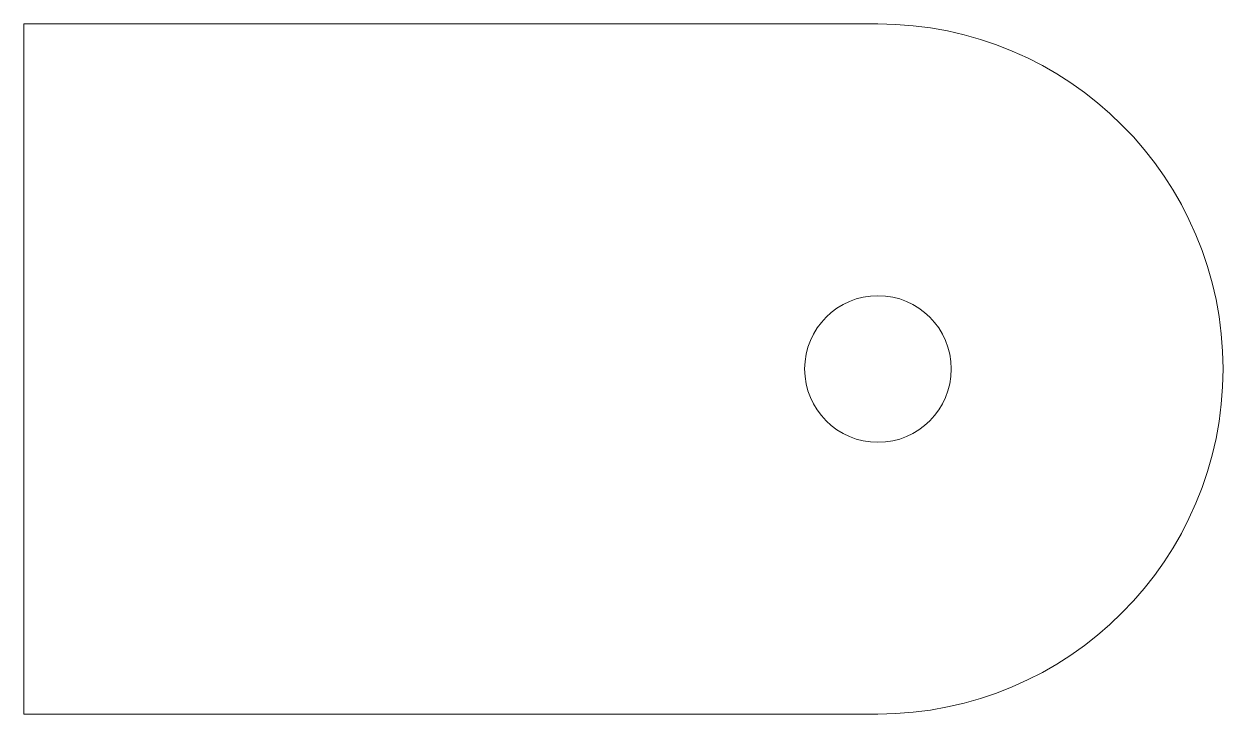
# Model space of a CAD drawing. Header units: millimetres. Extents: x 42.4 to 70.2, y 34.8 to 50.8.
import ezdxf

# ---------------------------------------------------------------- set-up
doc = ezdxf.new("R2010")
doc.units = ezdxf.units.MM
doc.linetypes.add('K5LT32768', pattern=[0])
doc.layers.add('0 VIEW0', color=7, linetype='Continuous')

msp = doc.modelspace()

# ---------------------------------------------------------------- linework, layer by layer
at = {"layer": '0 VIEW0', "color": 7, "linetype": 'K5LT32768', "lineweight": 18}
for p, q in [((42.414, 34.847), (42.414, 50.847)), ((42.414, 50.847), (62.214, 50.847)), ((42.414, 34.847), (62.214, 34.847))]:
    msp.add_line(p, q, dxfattribs=at)
msp.add_circle((62.214, 42.847), 1.7, dxfattribs=at)
msp.add_arc((62.214, 42.847), 8, 270, 90, dxfattribs=at)

doc.saveas('drawing.dxf')
